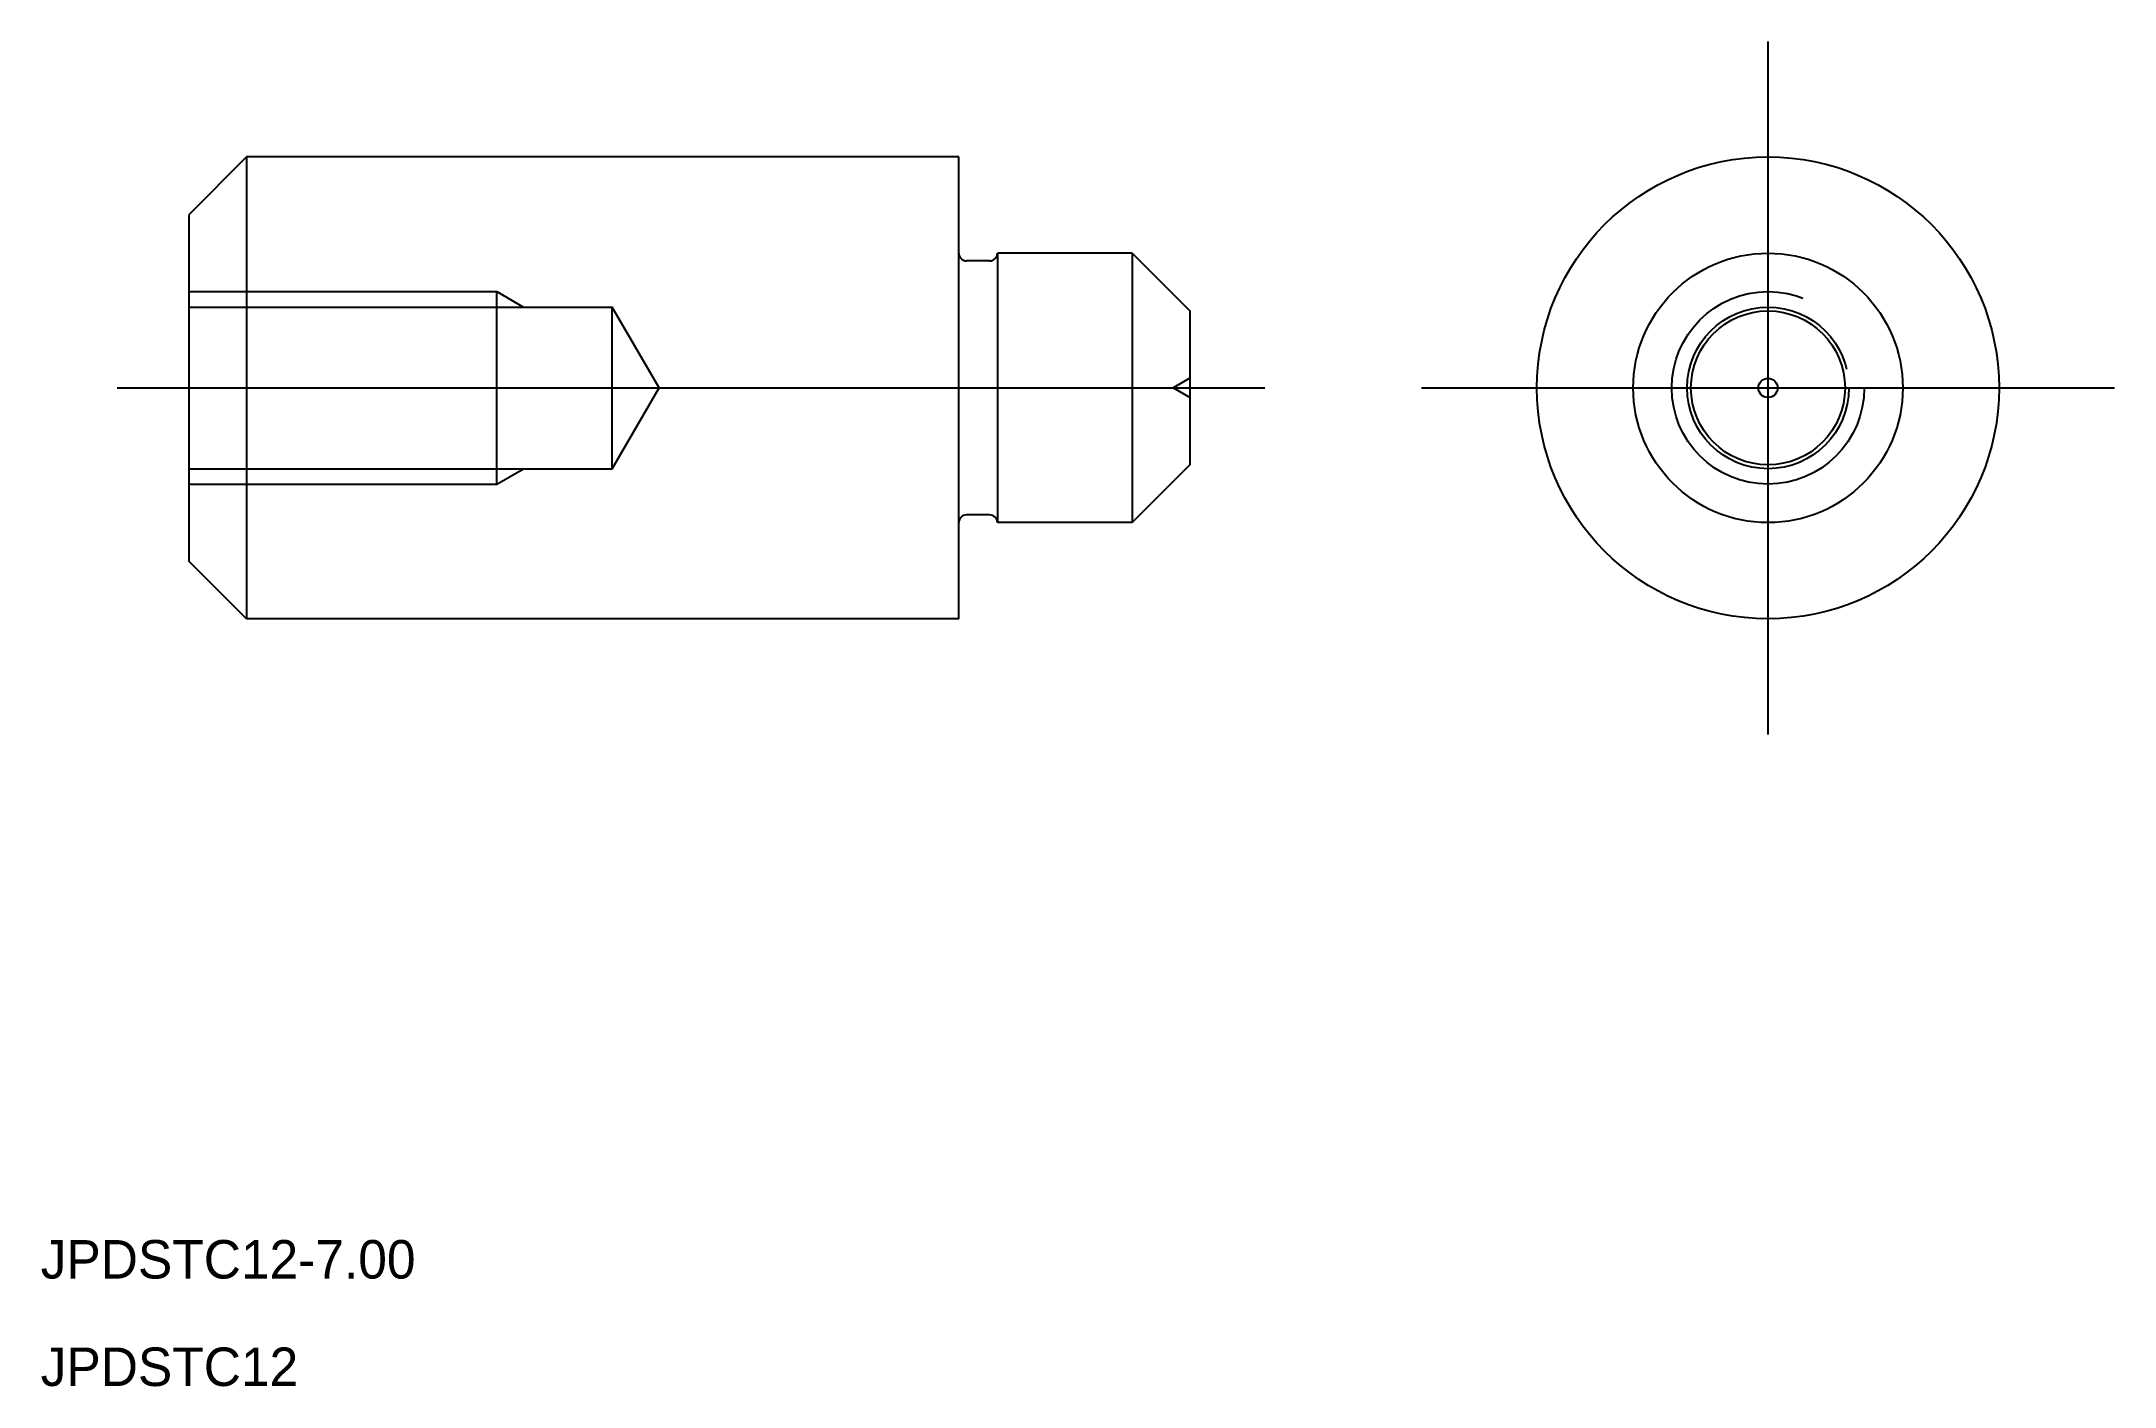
# Model space of a CAD drawing. Extents: x 522.1 to 575.9, y 569.8 to 604.8.
import ezdxf

# ---------------------------------------------------------------- set-up
doc = ezdxf.new("R2010")
doc.units = 0
doc.linetypes.add('CENTER', pattern=[50.8, 31.75, -6.35, 6.35, -6.35])
doc.linetypes.add('DASHED', pattern=[19.05, 12.7, -6.35])
doc.layers.get('0').update_dxf_attribs({"linetype": 'CONTINUOUS'})
doc.layers.add('CENTER', color=1, linetype='CENTER')

msp = doc.modelspace()

# ---------------------------------------------------------------- linework, layer by layer
at = {"color": 7, "linetype": 'CONTINUOUS'}
for p, q in [((527.4, 601.791), (525.9, 600.291)), ((545.9, 601.791), (527.4, 601.791)), ((527.4, 601.791), (527.4, 589.791)), ((545.9, 589.791), (545.9, 601.791)), ((525.9, 600.291), (525.9, 591.291)), ((550.4, 599.291), (546.9, 599.291)), ((546.9, 599.291), (546.9, 599.291)), ((546.9, 599.291), (546.9, 592.291)), ((550.4, 599.291), (551.9, 597.791)), ((550.4, 599.291), (550.4, 592.291)), ((546.7, 599.091), (546.1, 599.091)), ((551.9, 597.791), (551.9, 593.791)), ((551.9, 593.791), (550.4, 592.291)), ((546.7, 592.491), (546.1, 592.491)), ((550.4, 592.291), (546.9, 592.291)), ((546.9, 592.291), (546.9, 592.291)), ((527.4, 589.791), (525.9, 591.291)), ((545.9, 589.791), (527.4, 589.791))]:
    msp.add_line(p, q, dxfattribs=at)
at = {"color": 3, "linetype": 'DASHED'}
for p, q in [((525.9, 598.291), (533.9, 598.291)), ((533.9, 593.291), (533.9, 598.291)), ((525.9, 597.891), (536.9, 597.891)), ((536.9, 593.691), (536.9, 597.891)), ((538.113, 595.791), (536.9, 597.891)), ((551.9, 596.041), (551.467, 595.791)), ((536.9, 593.691), (538.113, 595.791)), ((551.9, 595.541), (551.467, 595.791)), ((525.9, 593.691), (536.9, 593.691)), ((525.9, 593.291), (533.9, 593.291))]:
    msp.add_line(p, q, dxfattribs=at)
at = {"color": 3}
for p, q in [((533.9, 598.291), (534.593, 597.891)), ((533.9, 593.291), (534.593, 593.691))]:
    msp.add_line(p, q, dxfattribs=at)
for p, q in [((528.65, 597.891), (528.65, 597.891)), ((530.4, 597.891), (530.4, 597.891))]:
    msp.add_line(p, q)
at = {"color": 7, "linetype": 'CONTINUOUS'}
for radius in [6, 3.5, 2, 0.25]:
    msp.add_circle((566.915, 595.791), radius, dxfattribs=at)
at = {"color": 3, "linetype": 'DASHED'}
for radius in [2.5, 2.1]:
    msp.add_circle((566.915, 595.791), radius, dxfattribs=at)
at = {"color": 7, "linetype": 'CONTINUOUS'}
for centre, start, end in [((546.1, 599.291), 180, 270), ((546.7, 599.291), 270, 0), ((546.1, 592.291), 90, 180), ((546.7, 592.291), 0, 90)]:
    msp.add_arc(centre, 0.2, start, end, dxfattribs=at)
at = {"layer": 'CENTER', "color": 1, "linetype": 'CONTINUOUS'}
for p, q in [((566.915, 586.791), (566.915, 604.791)), ((557.915, 595.791), (575.915, 595.791))]:
    msp.add_line(p, q, dxfattribs=at)
at = {"layer": 'CENTER', "color": 1, "linetype": 'CENTER'}
msp.add_line((524.04, 595.791), (553.847, 595.791), dxfattribs=at)

# ---------------------------------------------------------------- texts
at = {"color": 7, "linetype": 'CONTINUOUS'}
for s, p in [('JPDSTC12-7.00', (522.054, 572.653)), ('JPDSTC12', (522.054, 569.862))]:
    msp.add_text(s, height=1, dxfattribs=at).set_placement(p)

doc.saveas('drawing.dxf')
